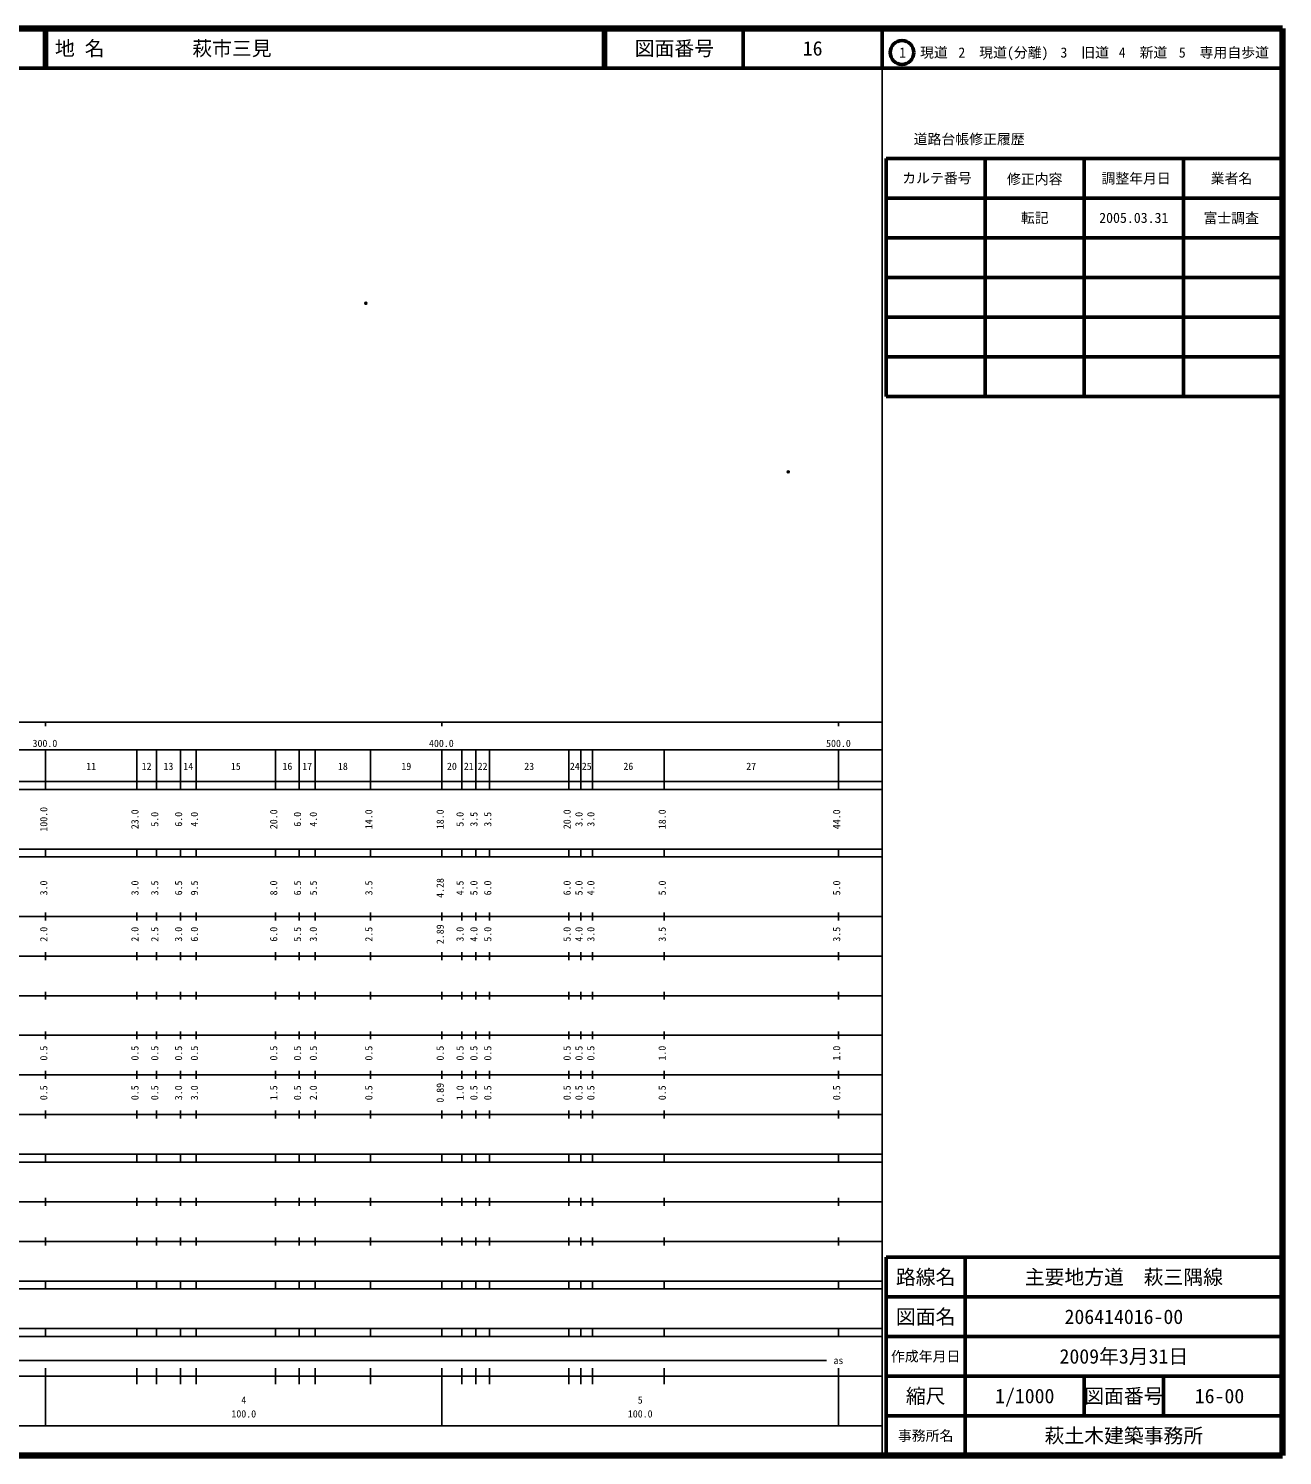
# Model space of a CAD drawing. Units: millimetres on the paper. Extents: x 40 to 680, y 20 to 380.
# Drawn here: x 363.7 to 680, y 20 to 380 of the extents above; entities that cross this region are included whole.
import ezdxf
from ezdxf.enums import TextEntityAlignment as Align

# ---------------------------------------------------------------- set-up
doc = ezdxf.new("R2010")
doc.units = ezdxf.units.MM
doc.header["$PDMODE"] = 32
doc.header["$PDSIZE"] = 0.5
doc.layers.add('M-OTRS', color=6, linetype='Continuous')
doc.layers.add('M-TTL-TXT', color=7, linetype='Continuous')
for name, color, linetype, lineweight in [('M-TTL', 2, 'Continuous', 140), ('M-TTL-BAND', 7, 'Continuous', 25), ('M-TTL-FRAM', 2, 'Continuous', 50), ('M-TTL-LINE', 7, 'Continuous', 50)]:
    doc.layers.add(name, color=color, linetype=linetype, lineweight=lineweight)
doc.styles.add('ＭＳ ゴシック', font='')
doc.styles.get('ＭＳ ゴシック').set_extended_font_data('MS Gothic')

msp = doc.modelspace()

# ---------------------------------------------------------------- linework, layer by layer
at = {"layer": 'M-OTRS'}
for p in [(448.794, 310.676), (555.357, 268.138)]:
    msp.add_point(p, dxfattribs=at)
at = {"layer": 'M-TTL'}
for p, q in [((680, 380), (40, 380)), ((680, 20), (680, 380)), ((40, 20), (680, 20))]:
    msp.add_line(p, q, dxfattribs=at)
at = {"layer": 'M-TTL-BAND'}
for p, q in [((579, 20), (579, 370)), ((40, 205), (579, 205)), ((368, 205), (368, 204)), ((468, 205), (468, 204)), ((568, 205), (568, 204)), ((68, 198), (579, 198)), ((368, 188), (368, 198)), ((391, 188), (391, 198)), ((396, 188), (396, 198)), ((402, 188), (402, 198)), ((406, 188), (406, 198)), ((426, 188), (426, 198)), ((432, 188), (432, 198)), ((436, 188), (436, 198)), ((450, 188), (450, 198)), ((468, 188), (468, 198)), ((473, 188), (473, 198)), ((476.5, 188), (476.5, 198)), ((480, 188), (480, 198)), ((500, 188), (500, 198)), ((503, 188), (503, 198)), ((506, 188), (506, 198)), ((524, 188), (524, 198)), ((568, 188), (568, 198)), ((40, 190), (579, 190)), ((40, 188), (579, 188)), ((40, 173), (579, 173)), ((368, 171), (368, 173)), ((391, 171), (391, 173)), ((396, 171), (396, 173)), ((402, 171), (402, 173)), ((406, 171), (406, 173)), ((426, 171), (426, 173)), ((432, 171), (432, 173)), ((436, 171), (436, 173)), ((450, 171), (450, 173)), ((468, 171), (468, 173)), ((473, 171), (473, 173)), ((476.5, 171), (476.5, 173)), ((480, 171), (480, 173)), ((500, 171), (500, 173)), ((503, 171), (503, 173)), ((506, 171), (506, 173)), ((524, 171), (524, 173)), ((568, 171), (568, 173)), ((40, 171), (579, 171)), ((40, 156), (579, 156)), ((368, 155), (368, 157)), ((391, 155), (391, 157)), ((396, 155), (396, 157)), ((402, 155), (402, 157)), ((406, 155), (406, 157)), ((426, 155), (426, 157)), ((432, 155), (432, 157)), ((436, 155), (436, 157)), ((450, 155), (450, 157)), ((468, 155), (468, 157)), ((473, 155), (473, 157)), ((476.5, 155), (476.5, 157)), ((480, 155), (480, 157)), ((500, 155), (500, 157)), ((503, 155), (503, 157)), ((506, 155), (506, 157)), ((524, 155), (524, 157)), ((568, 155), (568, 157)), ((46, 146), (579, 146)), ((368, 145), (368, 147)), ((391, 145), (391, 147)), ((396, 145), (396, 147)), ((402, 145), (402, 147)), ((406, 145), (406, 147)), ((426, 145), (426, 147)), ((432, 145), (432, 147)), ((436, 145), (436, 147)), ((450, 145), (450, 147)), ((468, 145), (468, 147)), ((473, 145), (473, 147)), ((476.5, 145), (476.5, 147)), ((480, 145), (480, 147)), ((500, 145), (500, 147)), ((503, 145), (503, 147)), ((506, 145), (506, 147)), ((524, 145), (524, 147)), ((568, 145), (568, 147)), ((368, 135), (368, 137)), ((391, 135), (391, 137)), ((396, 135), (396, 137)), ((402, 135), (402, 137)), ((406, 135), (406, 137)), ((426, 135), (426, 137)), ((432, 135), (432, 137)), ((436, 135), (436, 137)), ((450, 135), (450, 137)), ((468, 135), (468, 137)), ((473, 135), (473, 137)), ((476.5, 135), (476.5, 137)), ((480, 135), (480, 137)), ((500, 135), (500, 137)), ((503, 135), (503, 137)), ((506, 135), (506, 137)), ((524, 135), (524, 137)), ((568, 135), (568, 137)), ((52, 136), (579, 136)), ((46, 126), (579, 126)), ((368, 125), (368, 127)), ((391, 125), (391, 127)), ((396, 125), (396, 127)), ((402, 125), (402, 127)), ((406, 125), (406, 127)), ((426, 125), (426, 127)), ((432, 125), (432, 127)), ((436, 125), (436, 127)), ((450, 125), (450, 127)), ((468, 125), (468, 127)), ((473, 125), (473, 127)), ((476.5, 125), (476.5, 127)), ((480, 125), (480, 127)), ((500, 125), (500, 127)), ((503, 125), (503, 127)), ((506, 125), (506, 127)), ((524, 125), (524, 127)), ((568, 125), (568, 127)), ((52, 116), (579, 116)), ((368, 115), (368, 117)), ((391, 115), (391, 117)), ((396, 115), (396, 117)), ((402, 115), (402, 117)), ((406, 115), (406, 117)), ((426, 115), (426, 117)), ((432, 115), (432, 117)), ((436, 115), (436, 117)), ((450, 115), (450, 117)), ((468, 115), (468, 117)), ((473, 115), (473, 117)), ((476.5, 115), (476.5, 117)), ((480, 115), (480, 117)), ((500, 115), (500, 117)), ((503, 115), (503, 117)), ((506, 115), (506, 117)), ((524, 115), (524, 117)), ((568, 115), (568, 117)), ((46, 106), (579, 106)), ((368, 105), (368, 107)), ((391, 105), (391, 107)), ((396, 105), (396, 107)), ((402, 105), (402, 107)), ((406, 105), (406, 107)), ((426, 105), (426, 107)), ((432, 105), (432, 107)), ((436, 105), (436, 107)), ((450, 105), (450, 107)), ((468, 105), (468, 107)), ((473, 105), (473, 107)), ((476.5, 105), (476.5, 107)), ((480, 105), (480, 107)), ((500, 105), (500, 107)), ((503, 105), (503, 107)), ((506, 105), (506, 107)), ((524, 105), (524, 107)), ((568, 105), (568, 107)), ((40, 96), (579, 96)), ((40, 94), (579, 94)), ((368, 94), (368, 96)), ((391, 94), (391, 96)), ((396, 94), (396, 96)), ((402, 94), (402, 96)), ((406, 94), (406, 96)), ((426, 94), (426, 96)), ((432, 94), (432, 96)), ((436, 94), (436, 96)), ((450, 94), (450, 96)), ((468, 94), (468, 96)), ((473, 94), (473, 96)), ((476.5, 94), (476.5, 96)), ((480, 94), (480, 96)), ((500, 94), (500, 96)), ((503, 94), (503, 96)), ((506, 94), (506, 96)), ((524, 94), (524, 96)), ((568, 94), (568, 96)), ((49, 84), (579, 84)), ((368, 83), (368, 85)), ((391, 83), (391, 85)), ((396, 83), (396, 85)), ((402, 83), (402, 85)), ((406, 83), (406, 85)), ((426, 83), (426, 85)), ((432, 83), (432, 85)), ((436, 83), (436, 85)), ((450, 83), (450, 85)), ((468, 83), (468, 85)), ((473, 83), (473, 85)), ((476.5, 83), (476.5, 85)), ((480, 83), (480, 85)), ((500, 83), (500, 85)), ((503, 83), (503, 85)), ((506, 83), (506, 85)), ((524, 83), (524, 85)), ((568, 83), (568, 85)), ((40, 74), (579, 74)), ((368, 73), (368, 75)), ((391, 73), (391, 75)), ((396, 73), (396, 75)), ((402, 73), (402, 75)), ((406, 73), (406, 75)), ((426, 73), (426, 75)), ((432, 73), (432, 75)), ((436, 73), (436, 75)), ((450, 73), (450, 75)), ((468, 73), (468, 75)), ((473, 73), (473, 75)), ((476.5, 73), (476.5, 75)), ((480, 73), (480, 75)), ((500, 73), (500, 75)), ((503, 73), (503, 75)), ((506, 73), (506, 75)), ((524, 73), (524, 75)), ((568, 73), (568, 75)), ((40, 64), (579, 64)), ((40, 62), (579, 62)), ((368, 62), (368, 64)), ((391, 62), (391, 64)), ((396, 62), (396, 64)), ((402, 62), (402, 64)), ((406, 62), (406, 64)), ((426, 62), (426, 64)), ((432, 62), (432, 64)), ((436, 62), (436, 64)), ((450, 62), (450, 64)), ((468, 62), (468, 64)), ((473, 62), (473, 64)), ((476.5, 62), (476.5, 64)), ((480, 62), (480, 64)), ((500, 62), (500, 64)), ((503, 62), (503, 64)), ((506, 62), (506, 64)), ((524, 62), (524, 64)), ((568, 62), (568, 64)), ((40, 52), (579, 52)), ((368, 50), (368, 52)), ((391, 50), (391, 52)), ((396, 50), (396, 52)), ((402, 50), (402, 52)), ((406, 50), (406, 52)), ((426, 50), (426, 52)), ((432, 50), (432, 52)), ((436, 50), (436, 52)), ((450, 50), (450, 52)), ((468, 50), (468, 52)), ((473, 50), (473, 52)), ((476.5, 50), (476.5, 52)), ((480, 50), (480, 52)), ((500, 50), (500, 52)), ((503, 50), (503, 52)), ((506, 50), (506, 52)), ((524, 50), (524, 52)), ((568, 50), (568, 52)), ((40, 50), (579, 50)), ((71, 44), (565, 44)), ((40, 40), (579, 40)), ((368, 27.5), (368, 42)), ((391, 38), (391, 42)), ((396, 38), (396, 42)), ((402, 38), (402, 42)), ((406, 38), (406, 42)), ((426, 38), (426, 42)), ((432, 38), (432, 42)), ((436, 38), (436, 42)), ((450, 38), (450, 42)), ((468, 27.5), (468, 42)), ((473, 38), (473, 42)), ((476.5, 38), (476.5, 42)), ((480, 38), (480, 42)), ((500, 38), (500, 42)), ((503, 38), (503, 42)), ((506, 38), (506, 42)), ((524, 38), (524, 42)), ((568, 27.5), (568, 42)), ((68, 27.5), (579, 27.5))]:
    msp.add_line(p, q, dxfattribs=at)
at = {"layer": 'M-TTL-FRAM'}
for p, q in [((580, 347.197), (580, 287.197)), ((580, 347.197), (680, 347.197)), ((580, 287.197), (680, 287.197)), ((680, 70), (580, 70)), ((580, 70), (580, 20))]:
    msp.add_line(p, q, dxfattribs=at)
at = {"layer": 'M-TTL-LINE'}
for p, q in [((367.75, 380), (367.75, 370)), ((368.25, 380), (368.25, 370)), ((508.747, 380), (508.747, 370)), ((509.247, 380), (509.247, 370)), ((543.997, 380), (543.997, 370)), ((579, 380), (579, 370)), ((40, 370), (680, 370)), ((605, 347.197), (605, 287.197)), ((630, 347.197), (630, 287.197)), ((655, 347.197), (655, 287.197)), ((580, 337.197), (680, 337.197)), ((580, 327.197), (680, 327.197)), ((580, 317.197), (680, 317.197)), ((580, 307.197), (680, 307.197)), ((580, 297.197), (680, 297.197)), ((600, 70), (600, 20)), ((680, 60), (580, 60)), ((680, 50), (580, 50)), ((680, 40), (580, 40)), ((630, 40), (630, 30)), ((650, 40), (650, 30)), ((680, 30), (580, 30))]:
    msp.add_line(p, q, dxfattribs=at)
msp.add_circle((584.031, 373.958), 3, dxfattribs=at)

# ---------------------------------------------------------------- texts
at = {"layer": 'M-TTL-BAND', "style": 'ＭＳ ゴシック'}
for s, p in [('300.0', (367.844, 198.195)), ('400.0', (467.844, 198.195)), ('500.0', (568, 198.195)), ('11', (379.5, 192.405)), ('12', (393.5, 192.405)), ('13', (399, 192.405)), ('14', (404, 192.405)), ('15', (416, 192.405)), ('16', (429, 192.405)), ('17', (434, 192.405)), ('18', (443, 192.405)), ('19', (459, 192.405)), ('20', (470.5, 192.405)), ('21', (474.75, 192.405)), ('22', (478.25, 192.405)), ('23', (490, 192.405)), ('24', (501.5, 192.405)), ('25', (504.5, 192.405)), ('26', (515, 192.405)), ('27', (546, 192.405)), ('as', (568, 42.5)), ('4', (418, 32.523)), ('5', (518, 32.523)), ('100.0', (418, 29.033)), ('100.0', (518, 29.033))]:
    msp.add_text(s, height=1.833, dxfattribs=at).set_placement(p, align=Align.BOTTOM_CENTER)
for s, p in [('100.0', (369, 180.5)), ('23.0', (392, 180.5)), ('5.0', (397, 180.5)), ('6.0', (403, 180.5)), ('4.0', (407, 180.5)), ('20.0', (427, 180.5)), ('6.0', (433, 180.5)), ('4.0', (437, 180.5)), ('14.0', (451, 180.5)), ('18.0', (469, 180.5)), ('5.0', (474, 180.5)), ('3.5', (477.5, 180.5)), ('3.5', (481, 180.5)), ('20.0', (501, 180.5)), ('3.0', (504, 180.5)), ('3.0', (507, 180.5)), ('18.0', (525, 180.5)), ('44.0', (569, 180.5)), ('3.0', (369, 163.174)), ('3.0', (392, 163.174)), ('3.5', (397, 163.174)), ('6.5', (403, 163.174)), ('9.5', (407, 163.174)), ('8.0', (427, 163.174)), ('6.5', (433, 163.174)), ('5.5', (437, 163.174)), ('3.5', (451, 163.174)), ('4.28', (469, 163.174)), ('4.5', (474, 163.174)), ('5.0', (477.5, 163.174)), ('6.0', (481, 163.174)), ('6.0', (501, 163.174)), ('5.0', (504, 163.174)), ('4.0', (507, 163.174)), ('5.0', (525, 163.174)), ('5.0', (569, 163.174)), ('2.0', (369, 151.5)), ('2.0', (392, 151.5)), ('2.5', (397, 151.5)), ('3.0', (403, 151.5)), ('6.0', (407, 151.5)), ('6.0', (427, 151.5)), ('5.5', (433, 151.5)), ('3.0', (437, 151.5)), ('2.5', (451, 151.5)), ('2.89', (469, 151.5)), ('3.0', (474, 151.5)), ('4.0', (477.5, 151.5)), ('5.0', (481, 151.5)), ('5.0', (501, 151.5)), ('4.0', (504, 151.5)), ('3.0', (507, 151.5)), ('3.5', (525, 151.5)), ('3.5', (569, 151.5)), ('0.5', (369, 121.5)), ('0.5', (392, 121.5)), ('0.5', (397, 121.5)), ('0.5', (403, 121.5)), ('0.5', (407, 121.5)), ('0.5', (427, 121.5)), ('0.5', (433, 121.5)), ('0.5', (437, 121.5)), ('0.5', (451, 121.5)), ('0.5', (469, 121.5)), ('0.5', (474, 121.5)), ('0.5', (477.5, 121.5)), ('0.5', (481, 121.5)), ('0.5', (501, 121.5)), ('0.5', (504, 121.5)), ('0.5', (507, 121.5)), ('1.0', (525, 121.5)), ('1.0', (569, 121.5)), ('0.5', (369, 111.5)), ('0.5', (392, 111.5)), ('0.5', (397, 111.5)), ('3.0', (403, 111.5)), ('3.0', (407, 111.5)), ('1.5', (427, 111.5)), ('0.5', (433, 111.5)), ('2.0', (437, 111.5)), ('0.5', (451, 111.5)), ('0.89', (469, 111.5)), ('1.0', (474, 111.5)), ('0.5', (477.5, 111.5)), ('0.5', (481, 111.5)), ('0.5', (501, 111.5)), ('0.5', (504, 111.5)), ('0.5', (507, 111.5)), ('0.5', (525, 111.5)), ('0.5', (569, 111.5))]:
    msp.add_text(s, height=1.833, rotation=90, dxfattribs=at).set_placement(p, align=Align.BOTTOM_CENTER)
at = {"layer": 'M-TTL-TXT', "style": 'ＭＳ ゴシック'}
for s, p in [('地 名', (370.38, 375)), ('萩市三見', (405.024, 375))]:
    msp.add_text(s, height=3.666, dxfattribs=at).set_placement(p, align=Align.MIDDLE_LEFT)
for s, height, p in [('図面番号', 3.666, (526.622, 375)), ('16', 3.666, (561.497, 375)), ('1\u3000現道', 2.566, (589.448, 373.958)), ('2\u3000現道(分離)', 2.566, (609.619, 373.958)), ('3\u3000旧道', 2.566, (630.121, 373.958)), ('4\u3000新道', 2.566, (644.824, 373.958)), ('5\u3000専用自歩道', 2.566, (665.228, 373.958)), ('道路台帳修正履歴', 2.566, (600.968, 352.113)), ('カルテ番号', 2.566, (592.839, 342.277)), ('修正内容', 2.566, (617.509, 342.023)), ('調整年月日', 2.566, (643.089, 342.197)), ('業者名', 2.566, (667.134, 342.197)), ('転記', 2.566, (617.5, 332.245)), ('2005.03.31', 2.566, (642.5, 332.245)), ('富士調査', 2.566, (667.077, 332.189)), ('路線名', 3.666, (590, 65)), ('路線名', 3.666, (590, 65)), ('主要地方道\u3000萩三隅線', 3.666, (640, 65)), ('図面名', 3.666, (590, 55)), ('図面名', 3.666, (590, 55)), ('206414016-00', 3.666, (640, 55)), ('2009年3月31日', 3.666, (640, 45)), ('作成年月日', 2.566, (590, 45)), ('作成年月日', 2.566, (590, 45)), ('縮尺', 3.666, (590, 35)), ('縮尺', 3.666, (590, 35)), ('1/1000', 3.666, (615, 35)), ('図面番号', 3.666, (640, 35)), ('図面番号', 3.666, (640, 35)), ('16-00', 3.666, (664.125, 35)), ('事務所名', 2.566, (590, 25)), ('事務所名', 2.566, (590, 25)), ('萩土木建築事務所', 3.666, (640, 25))]:
    msp.add_text(s, height=height, dxfattribs=at).set_placement(p, align=Align.MIDDLE_CENTER)

doc.saveas('drawing.dxf')
